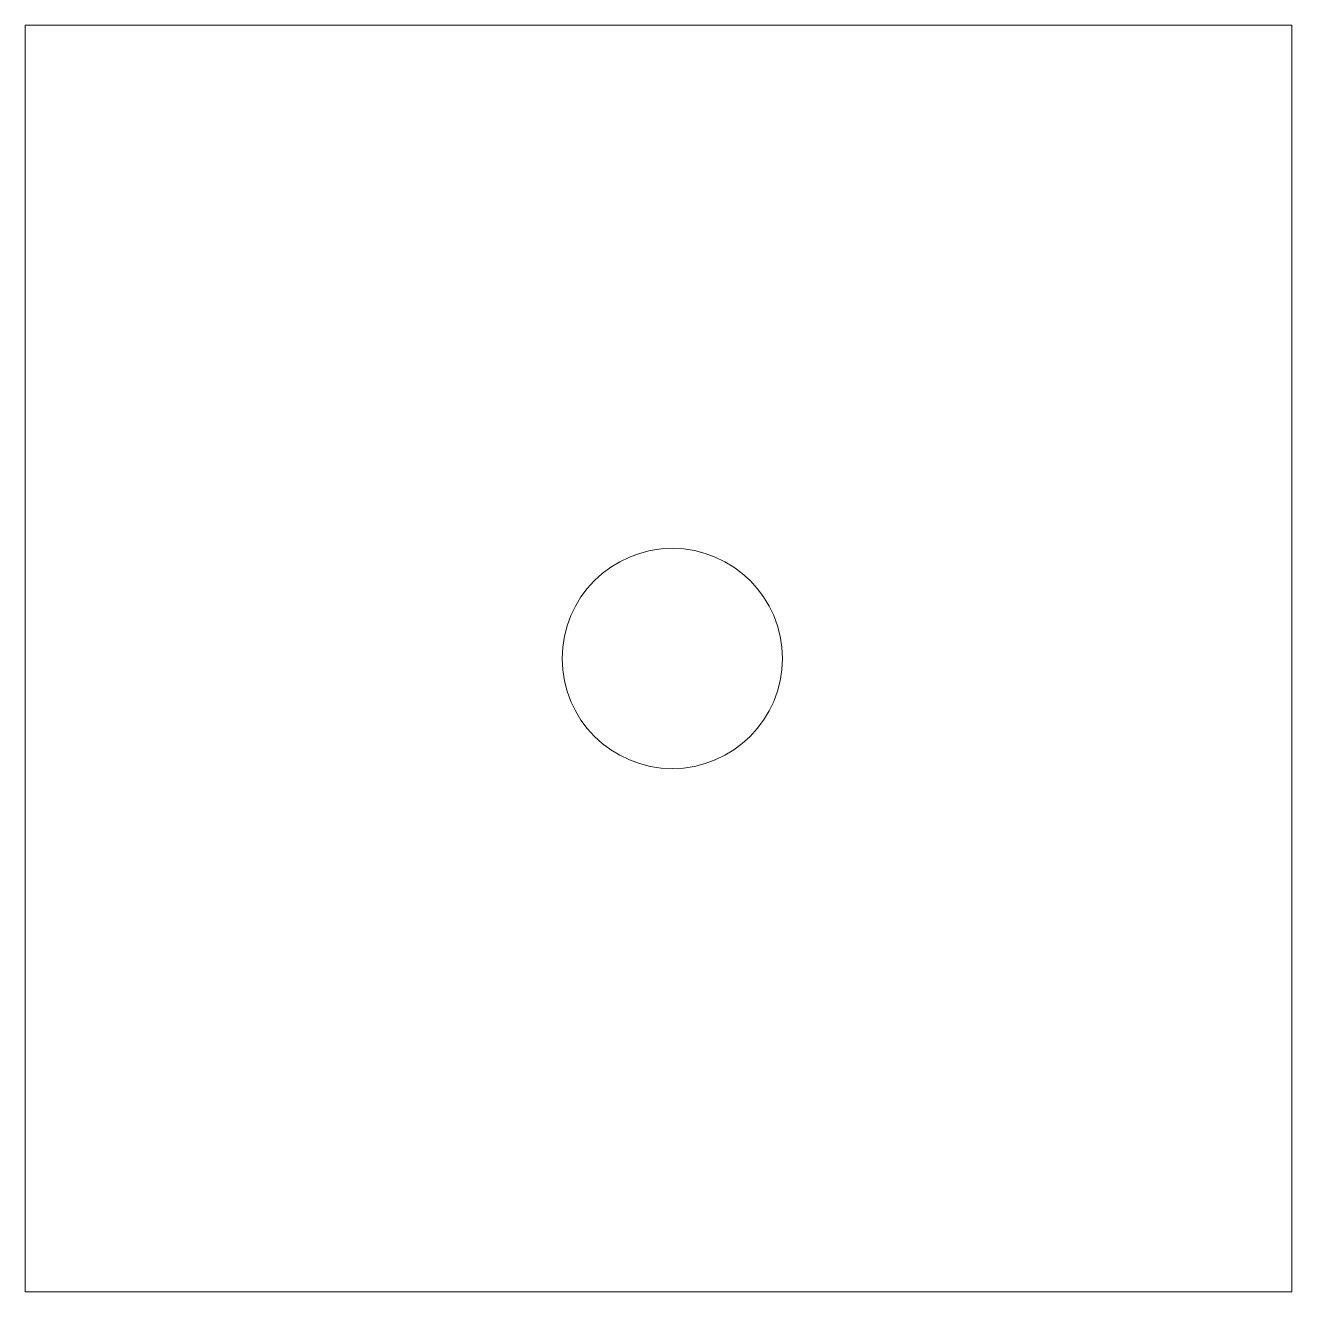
# Model space of a CAD drawing. Header units: inches. Extents: x -2.94 to 2.81, y -0.12 to 5.62.
import ezdxf

# ---------------------------------------------------------------- set-up
doc = ezdxf.new("R2010")
doc.units = ezdxf.units.IN
doc.header["$MEASUREMENT"] = 0

msp = doc.modelspace()

# ---------------------------------------------------------------- linework, layer by layer
at = {"color": 7, "linetype": 'Continuous', "lineweight": 15}
for p, q in [((-2.9375, 5.625), (-2.9375, -0.125)), ((2.8125, 5.625), (-2.9375, 5.625)), ((2.8125, -0.125), (2.8125, 5.625)), ((-2.9375, -0.125), (2.8125, -0.125))]:
    msp.add_line(p, q, dxfattribs=at)
msp.add_circle((0, 2.75), 0.5, dxfattribs=at)

doc.saveas('drawing.dxf')
